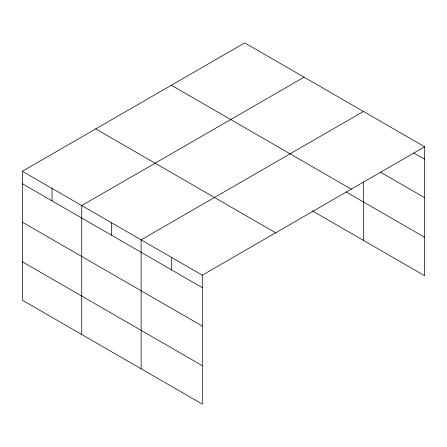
<?xml version="1.0" encoding="UTF-8"?>
<svg xmlns="http://www.w3.org/2000/svg" width="447" height="447" viewBox="0 0 447 447"><rect width="100%" height="100%" fill="white"/><g stroke="black" fill="none" stroke-linecap="round" stroke-linejoin="round"><path stroke-width="0.67" d="M312.397 210.923L424.65 275.732L424.65 146.784L244.705 42.895L22.35 171.268L22.35 300.216L202.295 404.105L202.295 275.162L22.35 171.268M304.083 77.18L81.734 205.553L81.734 334.496M363.467 111.465L141.118 239.838L141.118 368.781M202.295 275.162L424.65 146.784M413.855 153.025L424.65 159.255M380.263 172.067L424.65 197.691M171.324 85.26L351.275 189.148M346.246 192.031L424.65 237.296M95.725 128.904L275.676 232.798M22.35 183.739L202.295 287.633M22.35 222.176L202.295 326.07M22.35 261.78L202.295 365.668M363.467 181.823L363.467 240.408M171.704 257.5L171.704 269.971M111.426 222.695L111.426 235.167M52.042 188.41L52.042 200.882"/></g></svg>
